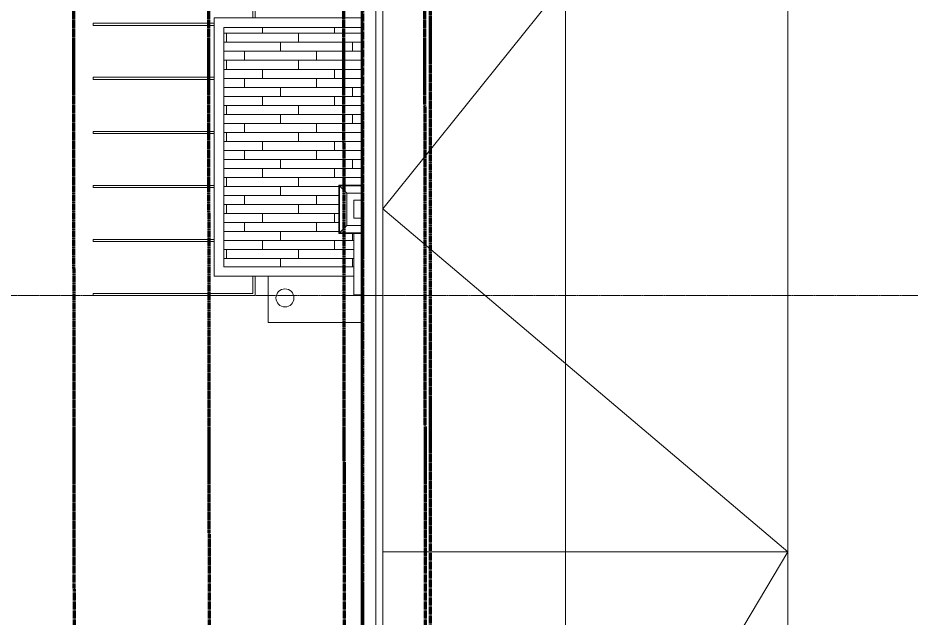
# Model space of a CAD drawing. Header units: inches. Extents: x -4450 to -273, y 9564 to 12971.
# Drawn here: x -4014 to -3617.1, y 11703.9 to 11970.6 of the extents above; entities that cross this region are included whole.
import ezdxf

# ---------------------------------------------------------------- set-up
doc = ezdxf.new("R2010")
doc.units = ezdxf.units.IN
doc.header["$MEASUREMENT"] = 0
for name, pattern in [('Aligning Line 1_8_', [0.25, 0.125, -0.125]), ('Double Dash 3_8_', [1, 0.375, -0.125, 0.125, -0.125, 0.125, -0.125]), ('Grid Line 1_2_', [0.875, 0.5, -0.125, 0.125, -0.125])]:
    doc.linetypes.add(name, pattern=pattern)
for name, color, linetype, lineweight in [('0-1', 7, 'Continuous', 5), ('0-3', 7, 'Continuous', 9), ('0-4', 147, 'Aligning Line 1_8_', 9), ('A-FLOR-PATT-3', 8, 'Continuous', 9), ('A-GENM', 5, 'Continuous', 9), ('A-GENM-1', 7, 'Continuous', 9), ('A-ROOF', 132, 'Continuous', 13), ('A-WALL', 113, 'Continuous', 13), ('C-PROP-LINE', 91, 'Double Dash 3_8_', 140), ('C-PROP-LINE-1', 250, 'Double Dash 3_8_', 140), ('C-TOPO', 7, 'Continuous', 9), ('E-LITE-EQPM', 33, 'Continuous', 9), ('G-ANNO-SYMB-3', 111, 'Continuous', 9), ('S-GRID-1', 1, 'Grid Line 1_2_', 9)]:
    doc.layers.add(name, color=color, linetype=linetype, lineweight=lineweight)

# ---------------------------------------------------------------- blocks, each defined once
blk = doc.blocks.new('Parking_Stall_Multiple - BIKE PARKING-1358270-FLOOR PLAN - ROOF')
at = {"layer": 'A-GENM-1'}
for p, q in [((72, 0), (0, 0)), ((0, 0), (0, -8.6)), ((72, -1), (72, 0)), ((1, -8.6), (1, -1)), ((1, -1), (72, -1)), ((72, -24), (18.17, -24)), ((72, -24), (18.17, -24)), ((18.17, -25), (72, -25)), ((18.17, -25), (72, -25)), ((72, -25), (72, -24)), ((72, -25), (72, -24)), ((72, -48), (18.17, -48)), ((72, -48), (18.17, -48)), ((18.17, -49), (72, -49)), ((18.17, -49), (72, -49)), ((72, -49), (72, -48)), ((72, -49), (72, -48)), ((72, -72), (18.17, -72)), ((72, -72), (18.17, -72)), ((18.17, -73), (72, -73)), ((18.17, -73), (72, -73)), ((72, -73), (72, -72)), ((72, -73), (72, -72)), ((72, -96), (18.17, -96)), ((72, -96), (18.17, -96)), ((18.17, -97), (72, -97)), ((18.17, -97), (72, -97)), ((72, -97), (72, -96)), ((72, -97), (72, -96)), ((72, -120), (18.17, -120)), ((72, -120), (18.17, -120)), ((18.17, -121), (72, -121)), ((18.17, -121), (72, -121)), ((72, -121), (72, -120)), ((72, -121), (72, -120)), ((0, -123.43), (0, -145)), ((1, -144), (1, -123.43)), ((72, -144), (0, -144)), ((0, -144), (0, -169)), ((0, -145), (72, -145)), ((72, -144), (1, -144)), ((1, -168), (1, -145)), ((1, -145), (72, -145)), ((72, -145), (72, -144)), ((72, -145), (72, -144)), ((72, -168), (0, -168)), ((0, -168), (0, -193)), ((0, -169), (72, -169)), ((72, -168), (1, -168)), ((1, -192), (1, -169)), ((1, -169), (72, -169)), ((72, -169), (72, -168)), ((72, -169), (72, -168)), ((72, -192), (0, -192)), ((0, -192), (0, -217)), ((0, -193), (72, -193)), ((72, -192), (1, -192)), ((1, -216), (1, -193)), ((1, -193), (72, -193)), ((72, -193), (72, -192)), ((72, -193), (72, -192)), ((72, -216), (0, -216)), ((0, -216), (0, -236.26)), ((0, -217), (72, -217)), ((72, -216), (1, -216)), ((1, -238.35), (1, -217)), ((1, -217), (72, -217)), ((72, -217), (72, -216)), ((72, -217), (72, -216)), ((72, -240), (1.79, -240)), ((72, -240), (1.79, -240)), ((2.27, -241), (72, -241)), ((2.27, -241), (72, -241)), ((72, -241), (72, -240)), ((72, -241), (72, -240)), ((72, -264), (13.29, -264)), ((13.77, -265), (72, -265)), ((72, -265), (72, -264))]:
    blk.add_line(p, q, dxfattribs=at)
blk = doc.blocks.new('CTR  - Topography_rvt-1-FLOOR PLAN - ROOF')
at = {"layer": 'C-TOPO'}
for p, q in [((-3902.72, 11855.79), (-3902.72, 11835.24)), ((-3902.72, 11835.24), (-3902.72, 11855.79)), ((-3902.72, 11835.24), (-3896.63, 11835.24)), ((-3896.63, 11835.24), (-3902.72, 11835.24)), ((-3896.63, 11835.24), (-3873.68, 11835.24)), ((-3873.68, 11835.24), (-3896.63, 11835.24)), ((-3873.68, 11835.24), (-3861.51, 11835.24)), ((-3861.51, 11835.24), (-3873.68, 11835.24))]:
    blk.add_line(p, q, dxfattribs=at)
at = {"layer": '0-3', "rotation": 180}
blk.add_blockref('Parking_Stall_Multiple - BIKE PARKING-1358270-FLOOR PLAN - ROOF', (-3908.56, 11847.19), dxfattribs=at)
blk = doc.blocks.new('Family - ___-1870007-FLOOR PLAN - ROOF')
at = {"layer": 'C-PROP-LINE-1'}
blk.add_line((-3860.72, 11548.59), (-3860.72, 12118.59), dxfattribs=at)
blk = doc.blocks.new('Family - ___-1870574-FLOOR PLAN - ROOF')
at = {"layer": 'C-PROP-LINE-1'}
blk.add_line((-3830.72, 10010.09), (-3830.72, 12088.59), dxfattribs=at)
blk = doc.blocks.new('CTR - 1st Phase - Common Walls_rvt-1-FLOOR PLAN - ROOF')
at = {"layer": '0-4'}
for name in ['Family - ___-1870007-FLOOR PLAN - ROOF', 'Family - ___-1870574-FLOOR PLAN - ROOF']:
    blk.add_blockref(name, (0, 0), dxfattribs=at)
blk = doc.blocks.new('Basic Wall _ EXT - FIBER CEMENT - SMALL - ___-1820306-FLOOR PLAN - ROOF')
at = {"layer": 'A-WALL'}
for p, q in [((-3861.51, 12119.37), (-3861.51, 9979.41)), ((-3861, 12118.86), (-3861, 9979.92)), ((-3854.91, 9986), (-3854.91, 12112.78))]:
    blk.add_line(p, q, dxfattribs=at)
blk = doc.blocks.new('077123 - Manufactured Gutters and Downspouts - 077123 - Manufactured Gutters and Downspouts-1955134-FLOOR PLAN - ROOF')
at = {"layer": 'A-GENM'}
for p, q in [((-44.95, -1.03), (-44.95, -10.92)), ((-44.7, -1.03), (-44.7, -10.67)), ((-41.41, -1.03), (-41.41, -7.38)), ((-38.2, -1.03), (-38.2, -4.22)), ((-30.2, -1.03), (-30.2, -4.22)), ((-26.98, -7.38), (-26.98, -1.03)), ((-23.69, -1.03), (-23.69, -10.67)), ((-23.44, -10.92), (-23.44, -1.03)), ((3.73, -1.03), (3.73, -4.22)), ((-44.7, -10.67), (-41.41, -7.38)), ((-41.41, -7.38), (-26.98, -7.38)), ((-30.2, -4.22), (-38.2, -4.22)), ((-23.69, -10.67), (-26.98, -7.38)), ((3.73, -4.22), (-23.44, -4.22)), ((-44.95, -10.92), (-23.44, -10.92)), ((-23.69, -10.67), (-44.7, -10.67))]:
    blk.add_line(p, q, dxfattribs=at)
blk = doc.blocks.new('Pathway_Cooper_McGraw-Edison _BSC-BRC_Round - Pathway_Cooper_McGraw-Edison _BSC-BRC_Round-2028611-FLOOR PLAN - ROOF')
at = {"layer": 'E-LITE-EQPM'}
for start, end in [(360, 180), (180, 360)]:
    blk.add_arc((0, 0), 4, start, end, dxfattribs=at)
blk = doc.blocks.new('Family - ___-1878357-FLOOR PLAN - ROOF')
at = {"layer": 'C-PROP-LINE'}
for p, q in [((-3989.61, 12268.69), (-3987.01, 9767.34)), ((-3929.52, 12184.69), (-3927.1, 9853.17)), ((-3869.45, 12124.69), (-3867.12, 9890.98))]:
    blk.add_line(p, q, dxfattribs=at)
blk = doc.blocks.new('Family - ___-1878392-FLOOR PLAN - ROOF')
at = {"layer": 'C-PROP-LINE'}
blk.add_line((-3833.41, 12088.69), (-3830.99, 9768.08), dxfattribs=at)

msp = doc.modelspace()

# ---------------------------------------------------------------- hatches: boundary and pattern name
at = {"layer": 'A-FLOR-PATT-3'}
h = msp.add_hatch(dxfattribs=at)
h.set_pattern_fill('FP_8', color=256, style=0, pattern_type=2)
h.set_pattern_definition([(180, (19334.705, 12631.737), (-5e-16, -4), []), (270, (19334.705, 12631.737), (8, -8), [4, -28]), (270, (19318.705, 12627.737), (8, -8), [4, -28])])
h.paths.add_polyline_path([(-3922.47, 11860.04), (-3864.7, 11860.04), (-3864.7, 11874.77), (-3871.39, 11874.77), (-3871.39, 11896.29), (-3861.51, 11896.29), (-3861.51, 11966.36), (-3922.47, 11966.36), (-3922.47, 11959.25)], flags=0)

# ---------------------------------------------------------------- linework, layer by layer
at = {"layer": 'A-ROOF'}
for p, q in [((-3851.85, 11885.74), (-3671.85, 12109.71)), ((-3671.85, 12109.71), (-3671.85, 9989.06)), ((-3851.85, 11885.74), (-3671.85, 11733.29)), ((-3851.85, 11432.52), (-3671.85, 11733.29)), ((-3671.85, 11733.29), (-3851.85, 11733.29))]:
    msp.add_line(p, q, dxfattribs=at)
at = {"layer": 'A-WALL'}
for p, q in [((-3851.85, 12109.71), (-3851.85, 9989.06)), ((-3926.72, 11855.79), (-3926.72, 11970.61)), ((-3926.72, 11970.61), (-3861.51, 11970.61)), ((-3922.47, 11966.36), (-3922.47, 11860.04)), ((-3861.51, 11966.36), (-3922.47, 11966.36)), ((-3922.47, 11860.04), (-3864.7, 11860.04)), ((-3864.7, 11855.79), (-3926.72, 11855.79))]:
    msp.add_line(p, q, dxfattribs=at)
at = {"layer": 'G-ANNO-SYMB-3'}
msp.add_line((-3770.72, 12287.94), (-3770.72, 9641.65), dxfattribs=at)
at = {"layer": 'S-GRID-1'}
msp.add_line((-464.45, 11847.19), (-4316.34, 11847.19), dxfattribs=at)

# ---------------------------------------------------------------- block references
at = {"layer": '0-1'}
for name in ['CTR  - Topography_rvt-1-FLOOR PLAN - ROOF', 'CTR - 1st Phase - Common Walls_rvt-1-FLOOR PLAN - ROOF']:
    msp.add_blockref(name, (0, 0), dxfattribs=at)
at = {"layer": 'A-GENM', "rotation": 270.0000000000006}
msp.add_blockref('077123 - Manufactured Gutters and Downspouts - 077123 - Manufactured Gutters and Downspouts-1955134-FLOOR PLAN - ROOF', (-3860.47, 11851.34), dxfattribs=at)
at = {"layer": 'A-WALL'}
msp.add_blockref('Basic Wall _ EXT - FIBER CEMENT - SMALL - ___-1820306-FLOOR PLAN - ROOF', (0, 0), dxfattribs=at)
at = {"layer": 'C-PROP-LINE'}
for name in ['Family - ___-1878357-FLOOR PLAN - ROOF', 'Family - ___-1878392-FLOOR PLAN - ROOF']:
    msp.add_blockref(name, (0, 0), dxfattribs=at)
at = {"layer": 'E-LITE-EQPM'}
msp.add_blockref('Pathway_Cooper_McGraw-Edison _BSC-BRC_Round - Pathway_Cooper_McGraw-Edison _BSC-BRC_Round-2028611-FLOOR PLAN - ROOF', (-3895.31, 11846.19), dxfattribs=at)

doc.saveas('drawing.dxf')
